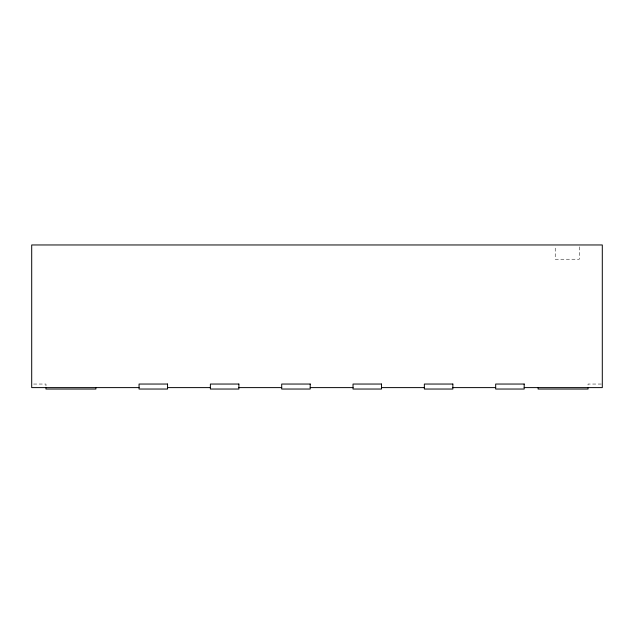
<?xml version="1.0" encoding="UTF-8"?>
<svg xmlns="http://www.w3.org/2000/svg" width="634" height="634" viewBox="0 0 634 634"><rect width="100%" height="100%" fill="white"/><g stroke="black" fill="none" stroke-linecap="round" stroke-linejoin="round"><path stroke-width="0.48" stroke-dasharray="3.17 2.38" d="M33.602 384.046L45.965 384.046L45.965 386.716M601.349 384.046L588.035 384.046L588.035 386.716M579.31 246.864L579.31 259.227L555.226 259.227L555.226 246.864"/><path stroke-width="0.95" d="M139.052 387.612L31.7 387.612L31.7 244.962L602.3 244.962L602.3 387.612L524.183 387.612M167.558 387.612L210.377 387.612M238.883 387.612L281.702 387.612M310.208 387.612L353.027 387.612M381.533 387.612L424.352 387.612M452.858 387.612L495.677 387.612M588.035 387.612L588.035 389.038L538.107 389.038L538.107 387.612M95.892 387.612L95.892 389.038L45.965 389.038L45.965 387.612M167.558 384.046L139.052 384.046L139.052 389.038L167.558 389.038L167.558 384.046M238.883 384.046L210.377 384.046L210.377 389.038L238.883 389.038L238.883 384.046M310.208 384.046L281.702 384.046L281.702 389.038L310.208 389.038L310.208 384.046M381.533 384.046L353.027 384.046L353.027 389.038L381.533 389.038L381.533 384.046M452.858 384.046L424.352 384.046L424.352 389.038L452.858 389.038L452.858 384.046M524.183 384.046L495.677 384.046L495.677 389.038L524.183 389.038L524.183 384.046"/></g></svg>
